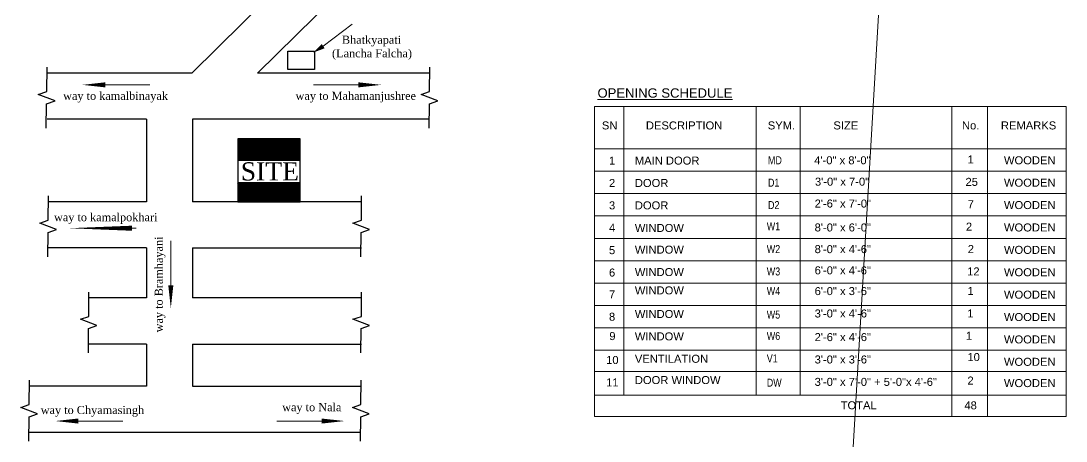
# Model space of a CAD drawing. Header units: inches. Extents: x 84707 to 107235, y 3922 to 10323.
# Drawn here: x 95445 to 96476, y 9084 to 9498 of the extents above; entities that cross this region are included whole.
import ezdxf

# ---------------------------------------------------------------- set-up
doc = ezdxf.new("R2010")
doc.units = ezdxf.units.IN
doc.header["$MEASUREMENT"] = 0
for name, color, linetype, lineweight in [('annotate', 7, 'Continuous', 5), ('DIM', 9, 'Continuous', 30), ('DIM-2', 4, 'Continuous', 20), ('HA', 254, 'Continuous', 9), ('text', 7, 'Continuous', 5), ('TEXTLAYER', 7, 'Continuous', 18), ('wall', 240, 'Continuous', 30)]:
    doc.layers.add(name, color=color, linetype=linetype, lineweight=lineweight)
doc.styles.add('ARAIL', font='arial.ttf')
doc.styles.add('arial', font='arial.ttf')
doc.styles.add('DIM', font='arial.ttf', dxfattribs={"width": 0.8})
doc.styles.get("Standard").update_dxf_attribs({"font": 'arial.ttf'})

msp = doc.modelspace()

# ---------------------------------------------------------------- hatches: boundary and pattern name
at = {"layer": 'DIM', "lineweight": 25, "ltscale": 5}
h = msp.add_hatch(dxfattribs=at)
h.set_pattern_fill('ANSI31', color=256, style=0)
h.set_pattern_definition([(45, (-101941.12896, 81730.61251), (-0.08838834765, 0.08838834765), [])])
h.paths.add_polyline_path([(95720.8, 9319.8), (95720.8, 9382), (95659.3, 9382), (95659.3, 9319.8)])
h.paths.add_polyline_path([(95659.3, 9360.7), (95720.8, 9360.7), (95720.8, 9338.7), (95659.3, 9338.7)])

# ---------------------------------------------------------------- linework, layer by layer
at = {"layer": 'annotate', "color": 4}
for p, q in [((96010.8, 9414), (96010.8, 9108)), ((96010.8, 9414), (96476, 9414)), ((96039.9, 9414), (96039.9, 9129)), ((96170.2, 9414), (96170.2, 9129)), ((96213.6, 9414), (96213.6, 9129)), ((96363.4, 9414), (96363.4, 9108)), ((96398.5, 9414), (96398.5, 9108)), ((96476, 9414), (96476, 9108)), ((96010.8, 9372.1), (96476, 9372.1)), ((96010.8, 9350), (96476, 9350)), ((96010.8, 9327.9), (96476, 9327.9)), ((96010.8, 9305.8), (96476, 9305.8)), ((96010.8, 9283.7), (96476, 9283.7)), ((96010.8, 9261.6), (96476, 9261.6)), ((96010.8, 9239.5), (96476, 9239.5)), ((96010.8, 9217.4), (96476, 9217.4)), ((96010.8, 9195.3), (96476, 9195.3)), ((96010.8, 9173.2), (96476, 9173.2)), ((96010.8, 9152.2), (96476, 9152.2)), ((96010.8, 9129), (96476, 9129)), ((96010.8, 9108), (96476, 9108))]:
    msp.add_line(p, q, dxfattribs=at)
at = {"layer": 'DIM-2'}
msp.add_line((95743.4, 9473.4), (95771.8, 9495.1), dxfattribs=at)
msp.add_xline((96319.1, 9988.8), (0.058223, 0.998304), dxfattribs=at)
msp.add_lwpolyline([(95743.4, 9473.4, 5, 0, 0), (95733.5, 9467, 0, 0, 0)], format="xyseb", dxfattribs=at)
at = {"layer": 'HA'}
for points in [[(95528.5, 9435.2, 5, 0, 0), (95506, 9435.2, 0, 0, 0)], [(95778, 9435.2, 5, 0, 0), (95800.5, 9435.2, 0, 0, 0)], [(95554.9, 9293.7, 5, 0, 0), (95492.5, 9293.7, 0, 0, 0)], [(95593.1, 9237.3, 5, 0, 0), (95593.1, 9214.8, 0, 0, 0)], [(95501.9, 9103.4, 5, 0, 0), (95479.4, 9103.4, 0, 0, 0)], [(95741.7, 9103.4, 5, 0, 0), (95764.3, 9103.4, 0, 0, 0)]]:
    msp.add_lwpolyline(points, format="xyseb", dxfattribs=at)
for points in [[(95572.5, 9435.2), (95528.5, 9435.2)], [(95733.9, 9435.2), (95778, 9435.2)], [(95559, 9293.7), (95515, 9293.7)], [(95593.1, 9281.3), (95593.1, 9237.3)], [(95545.9, 9103.4), (95501.9, 9103.4)], [(95697.7, 9103.4), (95741.7, 9103.4)]]:
    msp.add_lwpolyline(points, dxfattribs=at)
at = {"layer": 'wall'}
for p, q in [((95613.7, 9446.8), (95784.4, 9615.3)), ((95678.6, 9446.8), (95816.5, 9582.9)), ((95613.7, 9446.8), (95471.2, 9446.8)), ((95848.4, 9446.8), (95678.6, 9446.8)), ((95569, 9401.2), (95471.2, 9401.2)), ((95569, 9401.2), (95569, 9319.8)), ((95848, 9401.2), (95614.6, 9401.2)), ((95614.6, 9401.2), (95614.6, 9319.8)), ((95569, 9319.8), (95472.4, 9319.8)), ((95781.2, 9319.8), (95614.6, 9319.8)), ((95569, 9274.2), (95472.4, 9274.2)), ((95569, 9274.2), (95569, 9224.9)), ((95614.6, 9274.2), (95614.6, 9224.9)), ((95614.6, 9274.2), (95781.2, 9274.2)), ((95569, 9224.9), (95512.4, 9224.9)), ((95781.2, 9224.9), (95614.6, 9224.9)), ((95569, 9179.3), (95512.4, 9179.3)), ((95569, 9179.3), (95569, 9137.8)), ((95614.6, 9179.3), (95614.6, 9137.8)), ((95614.6, 9179.3), (95781.2, 9179.3)), ((95569, 9137.8), (95453.7, 9137.8)), ((95614.6, 9137.8), (95780.7, 9137.8)), ((95780.2, 9092.2), (95453.7, 9092.2))]:
    msp.add_line(p, q, dxfattribs=at)
for points in [[(95708.6, 9468.3), (95734.7, 9468.3), (95734.7, 9450.5), (95708.6, 9450.5)], [(95720.8, 9319.8), (95720.8, 9382), (95659.3, 9382), (95659.3, 9319.8)]]:
    msp.add_lwpolyline(points, close=True, dxfattribs=at)
for points in [[(95470.3, 9392.6), (95470.6, 9416.6), (95478.9, 9419.5), (95462.4, 9425.7), (95470.7, 9428.6), (95471, 9452.6)], [(95847.9, 9392.6), (95848.1, 9416.6), (95856.4, 9419.5), (95840, 9425.7), (95848.3, 9428.6), (95848.5, 9452.6)], [(95471.9, 9265.6), (95472.1, 9289.6), (95480.4, 9292.5), (95464, 9298.7), (95472.2, 9301.6), (95472.5, 9325.6)], [(95780.6, 9265.6), (95780.9, 9289.6), (95789.1, 9292.5), (95772.7, 9298.7), (95781, 9301.6), (95781.2, 9325.6)], [(95511.8, 9170.7), (95512, 9194.7), (95520.3, 9197.6), (95503.9, 9203.8), (95512.2, 9206.7), (95512.4, 9230.7)], [(95780.6, 9170.7), (95780.9, 9194.7), (95789.1, 9197.6), (95772.7, 9203.8), (95781, 9206.7), (95781.2, 9230.7)], [(95453.2, 9083.6), (95453.4, 9107.6), (95461.7, 9110.5), (95445.3, 9116.7), (95453.5, 9119.6), (95453.8, 9143.6)], [(95780.1, 9083.6), (95780.4, 9107.6), (95788.7, 9110.5), (95772.2, 9116.7), (95780.5, 9119.6), (95780.8, 9143.6)]]:
    msp.add_lwpolyline(points, dxfattribs=at)

# ---------------------------------------------------------------- texts
at = {"layer": 'annotate', "color": 6, "attachment_point": 1}
for s, insert, char_height, style in [('{\\fArial|b0|i0|c0|p34;SN}', (96018.2, 9399.1), 7.895, 'arial'), ('{\\fArial|b0|i0|c0|p34;DESCRIPTION}', (96061.6, 9399.1), 7.895, 'arial'), ('{\\fArial|b0|i0|c0|p34;SYM.}', (96181.8, 9399.1), 7.895, 'arial'), ('{\\fArial|b0|i0|c0|p34;SIZE}', (96246.5, 9399.1), 7.895, 'arial'), ('{\\fArial|b0|i0|c0|p34;No.}', (96373.3, 9399.1), 7.895, 'arial'), ('{\\fArial|b0|i0|c0|p34;REMARKS}', (96411.7, 9399.1), 7.895, 'arial'), ('{\\fArial|b0|i0|c0|p34;1}', (96025.2, 9364.4), 7.895, 'arial'), ('{\\fArial|b0|i0|c0|p34;MAIN DOOR}', (96050.7, 9364.4), 7.895, 'arial'), ('{\\fArial|b0|i0|c0|p34;MD}', (96182, 9364.7), 7.895, 'DIM'), ('{\\fArial|b0|i0|c0|p34;1}', (96378.8, 9365.5), 7.895, 'arial'), ('{\\fArial|b0|i0|c0|p34;WOODEN}', (96414.7, 9364.7), 7.895, 'arial'), ('{\\fArial|b0|i0|c0|p34;2}', (96025.2, 9342.3), 7.895, 'arial'), ('{\\fArial|b0|i0|c0|p34;DOOR }', (96050.7, 9342.3), 7.895, 'arial'), ('{\\fArial|b0|i0|c0|p34;D1}', (96182, 9342.6), 7.895, 'DIM'), ('3\'-0" x 7-0"', (96228.3, 9343.6), 7.895, 'arial'), ('25', (96376.8, 9343.4), 7.89, 'arial'), ('{\\fArial|b0|i0|c0|p34;WOODEN}', (96414.7, 9342.6), 7.895, 'arial'), ('{\\fArial|b0|i0|c0|p34;3}', (96025.2, 9320.2), 7.895, 'arial'), ('{\\fArial|b0|i0|c0|p34;DOOR }', (96050.7, 9320.2), 7.895, 'arial'), ('{\\fArial|b0|i0|c0|p34;D2}', (96182, 9320.5), 7.895, 'DIM'), ('{\\fArial|b0|i0|c0|p34;2\'-6" x 7\'-0"}', (96228, 9322), 7.895, 'arial'), ('7', (96378.9, 9321.3), 7.89, 'arial'), ('{\\fArial|b0|i0|c0|p34;WOODEN}', (96414.7, 9320.5), 7.895, 'arial'), ('{\\fArial|b0|i0|c0|p34;4}', (96025.2, 9298.1), 7.895, 'arial'), ('{\\fArial|b0|i0|c0|p34;WINDOW}', (96050.7, 9297.9), 7.895, 'arial'), ('{\\fArial|b0|i0|c0|p34;W1}', (96180.8, 9299.6), 7.895, 'DIM'), ('8\'-0" x 6\'-0"', (96228, 9298.4), 7.895, 'arial'), ('{\\fArial|b0|i0|c0|p34;WOODEN}', (96414.7, 9298.4), 7.895, 'arial'), ('{\\fArial|b0|i0|c0|p34;WINDOW}', (96050.7, 9276.5), 7.895, 'arial'), ('8\'-0" x 4\'-6"', (96228, 9277), 7.895, 'arial'), ('{\\fArial|b0|i0|c0|p34;5}', (96025.2, 9276), 7.895, 'arial'), ('{\\fArial|b0|i0|c0|p34;WOODEN}', (96414.7, 9276.3), 7.895, 'arial'), ('6\'-0" x 4\'-6"', (96228, 9256.1), 7.895, 'arial'), ('{\\fArial|b0|i0|c0|p34;6}', (96025.2, 9253.9), 7.895, 'arial'), ('{\\fArial|b0|i0|c0|p34;WINDOW}', (96050.7, 9254.4), 7.895, 'arial'), ('{\\fArial|b0|i0|c0|p34;WOODEN}', (96414.7, 9254.2), 7.895, 'arial'), ('{\\fArial|b0|i0|c0|p34;WINDOW}', (96050.7, 9236.3), 7.895, 'arial'), ('6\'-0" x 3\'-6"', (96228, 9235.6), 7.895, 'arial'), ('1', (96378.7, 9235.7), 7.89, 'arial'), ('{\\fArial|b0|i0|c0|p34;7}', (96025.2, 9232.4), 7.895, 'arial'), ('{\\fArial|b0|i0|c0|p34;WOODEN}', (96414.7, 9232.1), 7.895, 'arial'), ('{\\fArial|b0|i0|c0|p34;8}', (96025.2, 9210.3), 7.895, 'arial'), ('{\\fArial|b0|i0|c0|p34;WINDOW}', (96050.7, 9213), 7.895, 'arial'), ('3\'-0" x 4\'-6"', (96228, 9213.5), 7.895, 'arial'), ('1', (96378.6, 9213.6), 7.89, 'arial'), ('{\\fArial|b0|i0|c0|p34;WOODEN}', (96414.7, 9210), 7.895, 'arial'), ('{\\fArial|b0|i0|c0|p34;9}', (96025.5, 9191.2), 7.895, 'arial'), ('WINDOW', (96050.7, 9190.9), 7.89, 'arial'), ('W6', (96180.8, 9191.3), 7.89, 'DIM'), ('2\'-6" x 4\'-6"', (96228, 9190.2), 7.895, 'arial'), ('{\\fArial|b0|i0|c0|p34;WOODEN}', (96414.7, 9187.9), 7.895, 'arial'), ('{\\fArial|b0|i0|c0|p34;10}', (96022.4, 9167.6), 7.895, 'arial'), ('VENTILATION', (96050.7, 9168.8), 7.895, 'arial'), ('{\\fArial|b0|i0|c0|p34;V1}', (96180.8, 9169.2), 7.895, 'DIM'), ('3\'-0" x 3\'-6"', (96228, 9168.1), 7.895, 'arial'), ('10', (96378.7, 9170.5), 7.89, 'arial'), ('{\\fArial|b0|i0|c0|p34;WOODEN}', (96414.7, 9165.8), 7.895, 'arial'), ('{\\fArial|b0|i0|c0|p34;11}', (96022.4, 9145.5), 7.895, 'arial'), ('DOOR WINDOW', (96050.7, 9147.8), 7.895, 'arial'), ('3\'-0" x 7\'-0" + 5\'-0"x 4\'-6"', (96228, 9146), 7.895, 'arial'), ('2', (96378.7, 9147.3), 7.89, 'arial'), ('{\\fArial|b0|i0|c0|p34;WOODEN}', (96414.7, 9144.8), 7.895, 'arial'), ('TOTAL', (96253.7, 9122.9), 7.89, 'arial'), ('48', (96375.7, 9122.8), 7.89, 'arial')]:
    msp.add_mtext(s, dxfattribs=dict(at, insert=insert, char_height=char_height, style=style))
for s, insert, char_height, width, style in [('4\'-0" x 8\'-0"', (96227.6, 9364.7), 7.895, 224.638, 'arial'), ('2', (96377.2, 9299.2), 7.89, 4.364, 'arial'), ('{\\fArial|b0|i0|c0|p34;W2}', (96180.8, 9277.1), 7.895, 14.384, 'DIM'), ('2', (96379, 9277.1), 7.89, 2.908, 'arial'), ('{\\fArial|b0|i0|c0|p34;W3}', (96180.8, 9255), 7.895, 14.384, 'DIM'), ('12', (96378.4, 9255), 7.89, 2.617, 'arial'), ('{\\fArial|b0|i0|c0|p34;W4}', (96180.8, 9235.7), 7.895, 14.384, 'DIM'), ('{\\fArial|b0|i0|c0|p34;W5}', (96180.8, 9212.4), 7.895, 14.384, 'DIM'), ('1', (96377.2, 9191.5), 7.89, 0.512, 'arial'), ('DW', (96180.8, 9145.2), 7.89, 9.93, 'DIM')]:
    msp.add_mtext(s, dxfattribs=dict(at, insert=insert, char_height=char_height, width=width, style=style))
at = {"layer": 'text', "insert": (96013.9, 9422.4), "char_height": 9.216, "width": 247.434, "attachment_point": 7, "style": 'arial'}
msp.add_mtext('{\\LOPENING SCHEDULE}', dxfattribs=at)
at = {"layer": 'TEXTLAYER', "ltscale": 5, "char_height": 8, "width": 323.457, "attachment_point": 1, "style": 'ARAIL'}
for s, insert, rotation in [('\\pi133.43152;{\\fTimes New Roman|b0|i0|c0|p18;Bhatkyapati\\P\\pi123.68097;(Lancha Falcha)}', (95628.4, 9483.7), 0.0057), ('{\\fTimes New Roman|b0|i0|c0|p18;way to kamalbinayak}', (95486.9, 9428.4), 0.0057), ('{\\fTimes New Roman|b0|i0|c0|p18;way to Mahamanjushree}', (95716.1, 9428.4), 0.0057), ('{\\fTimes New Roman|b0|i0|c0|p18;way to kamalpokhari}', (95477.9, 9308.6), 0.0057), ('{\\fTimes New Roman|b0|i0|c0|p18;way to Bramhayani }', (95577.2, 9190.9), 90.0057), ('{\\fTimes New Roman|b0|i0|c0|p18;way to Chyamasingh}', (95464.8, 9118.3), 0.0057), ('{\\fTimes New Roman|b0|i0|c0|p18;way to Nala }', (95702.9, 9121.1), 0.0057)]:
    msp.add_mtext(s, dxfattribs=dict(at, insert=insert, rotation=rotation))
at = {"layer": 'TEXTLAYER', "ltscale": 5, "insert": (95662.1, 9358.8), "char_height": 18, "width": 323.457, "attachment_point": 1, "rotation": 0.0057}
msp.add_mtext('{\\fTimes New Roman|b0|i0|c0|p18;SITE}', dxfattribs=at)

doc.saveas('drawing.dxf')
